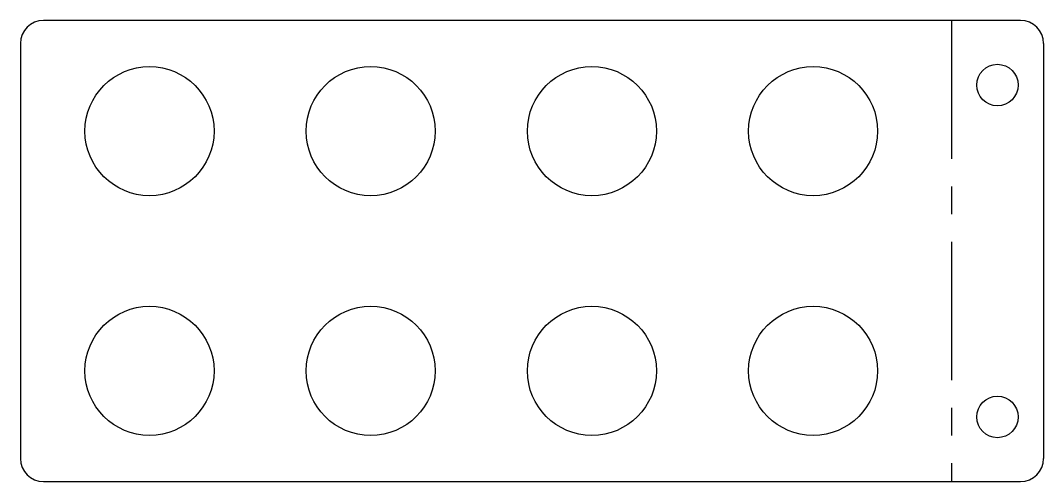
# Model space of a CAD drawing. Extents: x -101 to 10, y -50 to 0.
import ezdxf

# ---------------------------------------------------------------- set-up
doc = ezdxf.new("R2010")
doc.units = 0
doc.header["$MEASUREMENT"] = 0
doc.linetypes.add('AXES', pattern=[24, 15, -3, 3, -3])
doc.layers.get('0').update_dxf_attribs({"linetype": 'CONTINUOUS'})

msp = doc.modelspace()

# ---------------------------------------------------------------- linework, layer by layer
at = {"color": 7}
for p, q in [((7.5, 0), (-98.5, 0)), ((-101, -2.5), (-101, -47.5)), ((10, -2.5), (10, -47.5)), ((-98.5, -50), (7.5, -50))]:
    msp.add_line(p, q, dxfattribs=at)
at = {"color": 1, "linetype": 'AXES'}
msp.add_line((0, 0), (0, -50), dxfattribs=at)
at = {"color": 7}
for centre, radius in [((-87, -12), 7), ((-63, -12), 7), ((-39, -12), 7), ((-15, -12), 7), ((5, -7), 2.25), ((-87, -38), 7), ((-63, -38), 7), ((-39, -38), 7), ((-15, -38), 7), ((5, -43), 2.25)]:
    msp.add_circle(centre, radius, dxfattribs=at)
for centre, start, end in [((-98.5, -2.5), 90, 180), ((7.5, -2.5), 360, 90), ((-98.5, -47.5), 180, 270), ((7.5, -47.5), 270, 0)]:
    msp.add_arc(centre, 2.5, start, end, dxfattribs=at)

doc.saveas('drawing.dxf')
